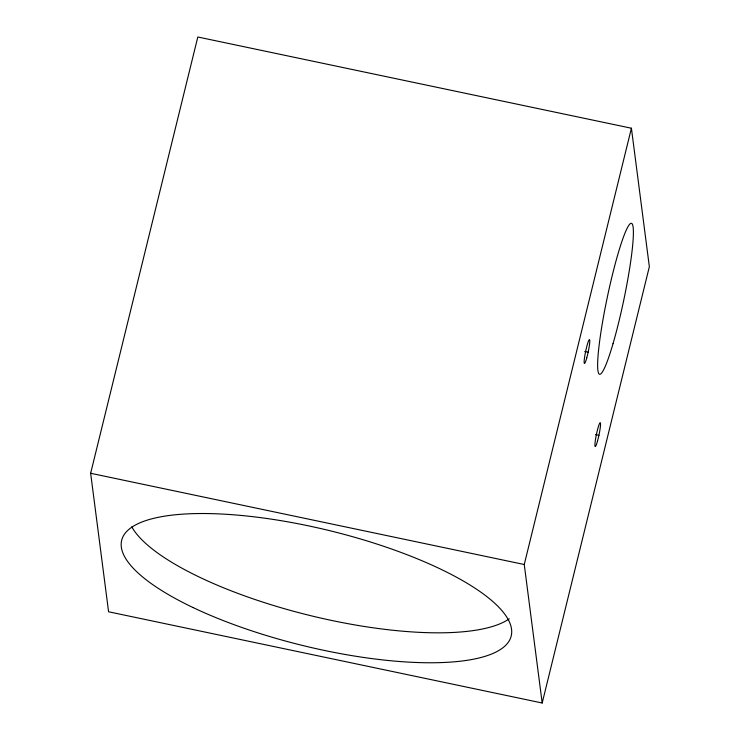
<?xml version="1.0" encoding="UTF-8"?>
<svg xmlns="http://www.w3.org/2000/svg" width="740" height="740" viewBox="0 0 740 740"><rect width="100%" height="100%" fill="white"/><g stroke="black" fill="none" stroke-linecap="round" stroke-linejoin="round"><path stroke-width="1.11" d="M90.65 473.276L197.811 37L631.414 128.224L649.35 266.724L542.189 703L108.586 611.777L90.65 473.276L524.253 564.509L542.189 703M524.253 564.509L631.414 128.224M584.776 351.519L588.152 352.231M595.543 434.611L598.919 435.324M509.268 618.816A200.975 59.098 13.8 0 1 310.966 615.745A200.975 59.098 13.8 0 1 131.776 526.843M193.066 607.559A200.568 58.978 13.8 0 0 509.213 640.831A200.568 58.978 13.8 0 0 246.984 516.03A200.568 58.978 13.8 0 0 193.066 607.559M613.016 343.702A77.117 8.344 -78.1 0 0 632.071 223.748A77.117 8.344 -78.1 0 0 601.444 328.773A77.117 8.344 -78.1 0 0 613.016 343.702M586.718 358.068A12.155 1.313 -78.1 0 0 589.512 339.623A12.155 1.313 -78.1 0 0 584.655 356.81A12.155 1.313 -78.1 0 0 586.718 358.068M597.485 441.16A12.155 1.313 -78.1 0 0 600.279 422.716A12.155 1.313 -78.1 0 0 595.423 439.902A12.155 1.313 -78.1 0 0 597.485 441.16"/></g></svg>
